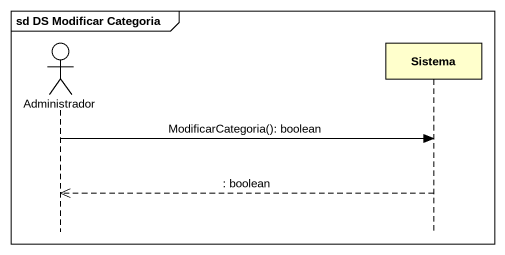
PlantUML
@startuml
mainframe sd DS Modificar Categoria
hide footbox
actor Administrador
participant Sistema

Administrador -> Sistema : ModificarCategoria(): boolean
Sistema -->> Administrador : : boolean
@enduml
